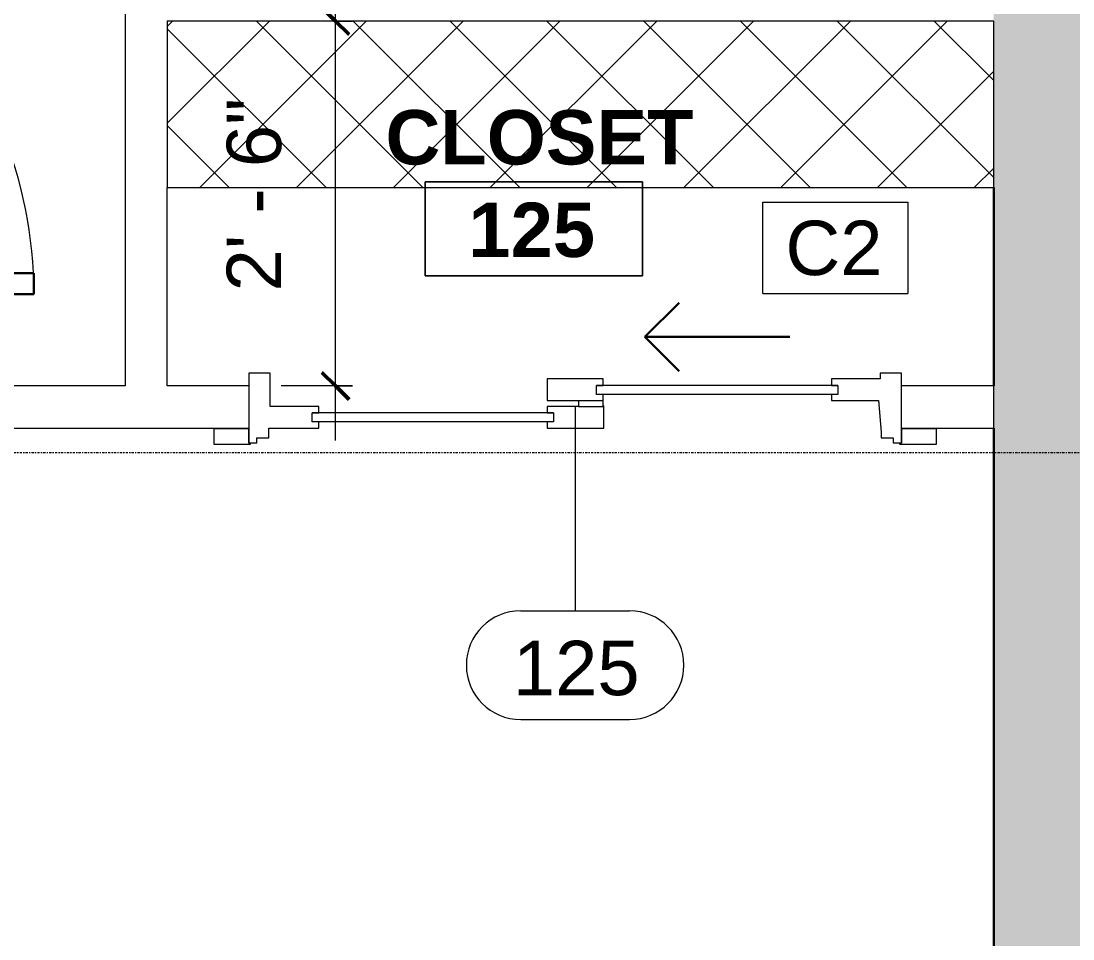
# Model space of a CAD drawing. Header units: inches. Extents: x -545 to 1083, y -2066 to -269.
# Drawn here: x 603.9 to 691, y -1841.7 to -1765.8 of the extents above; entities that cross this region are included whole.
import ezdxf

# ---------------------------------------------------------------- set-up
doc = ezdxf.new("R2010")
doc.units = ezdxf.units.IN
doc.header["$MEASUREMENT"] = 0
doc.linetypes.add('Dash Dot 3_16_', pattern=[0.3125, 0.1875, -0.0625, 0, -0.0625])
for name, color, linetype, lineweight in [('A-ANNO-DIMS', 211, 'Continuous', 9), ('A-ANNO-DIMS-48', 211, 'Continuous', 9), ('A-ANNO-KEYN', 231, 'Continuous', 9), ('A-ANNO-SYMB', 150, 'Continuous', 9), ('A-AREA-IDEN', 2, 'Continuous', 9), ('A-DETL-GENF', 92, 'Continuous', 9), ('A-DOOR', 31, 'Continuous', 18), ('A-DOOR-FRAM', 31, 'Continuous', 30), ('A-DOOR-GLAZ', 31, 'Continuous', 9), ('A-DOOR-IDEN', 31, 'Continuous', 9), ('A-DOOR-OPNG', 31, 'Continuous', 30), ('A-WALL', 113, 'Continuous', 18), ('A-WALL-PATT', 111, 'Continuous', 18), ('I-WALL', 2, 'Continuous', 18), ('Q-CASE', 31, 'Continuous', 9)]:
    doc.layers.add(name, color=color, linetype=linetype, lineweight=lineweight)
doc.styles.add('Arial', font='arial.ttf', dxfattribs={"height": 4.5})
doc.styles.add('Swis721 Lt BT', font='swissl.ttf', dxfattribs={"height": 4.5})
doc.styles.add('Swis721 Lt BT_B', font='', dxfattribs={"height": 4.5})
doc.styles.get('Swis721 Lt BT_B').set_extended_font_data('Swis721 Lt BT', bold=True)
doc.dimstyles.new('OTJ_-_3_32__Linear__1_2__Tolerance', dxfattribs={"dimscale": 12, "dimtxt": 4.748918, "dimasz": 0.1875, "dimexe": 0.375, "dimexo": 0.25, "dimgap": 0.25, "dimtad": 1, "dimdec": 1, "dimrnd": 0.5, "dimzin": 3, "dimdsep": 46, "dimlunit": 4, "dimtxsty": 'Swis721 Lt BT', "dimblk1": 'OBLIQUE', "dimblk2": 'OBLIQUE', "dimsah": 1, "dimcen": 0.09, "dimdle": 0.375, "dimazin": 0, "dimtfac": 1, "dimtdec": 4, "dimtix": 1, "dimtmove": 0, "dimatfit": 3, "dimfxl": 1, "dimtvp": 1, "dimfrac": 2, "dimtolj": 1, "dimtzin": 0, "dimarcsym": 2})

# ---------------------------------------------------------------- blocks, each defined once
blk = doc.blocks.new('Single Flush - D1 3_ X 8_  - NOT FR-6102448-1ST FLOOR - CONSTRUCTION')
at = {"layer": 'A-DOOR', "lineweight": 30}
for p, q in [((16.15625, 37.5625), (16.15625, 1.75)), ((17.90625, 37.5625), (16.15625, 37.5625)), ((17.90625, 1.75), (17.90625, 37.5625)), ((16.15625, 1.75), (17.90625, 1.75))]:
    blk.add_line(p, q, dxfattribs=at)
at = {"layer": 'A-DOOR', "lineweight": 9}
blk.add_arc((17.90625, 1.75), 35.8125, 90, 180.5, dxfattribs=at)
at = {"layer": 'A-DOOR-FRAM'}
for p, q in [((-20, -4), (-20, 1.75)), ((-20, 1.75), (-18, 1.75)), ((-18, -4), (-18, 1.75)), ((18.000004, -4), (18.000004, 1.75)), ((18.000004, 1.75), (20.000004, 1.75)), ((20.000004, -4), (20.000004, 1.75)), ((-20, -4), (-18, -4)), ((18.000004, -4), (20.000004, -4))]:
    blk.add_line(p, q, dxfattribs=at)
blk = doc.blocks.new('Door-Sliding-JELD-WEN-2_Panel-Stationary_Active-Wide_Stile-EpicVue - Not A Type - Load Type Catalog 4_6_-5760578-1ST FLOOR - CONSTRUCTION')
at = {"layer": 'A-DETL-GENF'}
for p, q in [((-26.859, 3.059), (-29.906, 3.059)), ((-29.906, 3.059), (-29.906, 1.799)), ((-27, 1.799), (-27, 2.979)), ((-27, 2.979), (-26.859, 2.979)), ((-26.335, 2.944), (-27, 2.944)), ((-27, 2.944), (-27, -2.803)), ((-26.859, 2.979), (-26.859, 3.059)), ((-26.335, 2.547), (-26.335, 2.944)), ((27, 2.946), (26.335, 2.946)), ((26.335, 2.946), (26.335, 2.55)), ((26.859, 3.059), (26.859, 2.979)), ((29.906, 3.059), (26.859, 3.059)), ((26.859, 2.979), (27, 2.979)), ((27, 2.979), (27, 1.799)), ((27, -2.802), (27, 2.946)), ((29.906, 1.799), (29.906, 3.059)), ((-29.906, 1.799), (-27, 1.799)), ((-25.335, 2.547), (-26.335, 2.547)), ((-25.335, 2.06), (-25.335, 2.547)), ((-25.108, -0.539), (-25.335, 2.06)), ((2.324, 1.742), (-2.375, 1.742)), ((-2.375, 1.742), (-2.375, -0.102)), ((2.324, 1.232), (2.324, 1.742)), ((21.198, 1.742), (21.198, 1.232)), ((25.334, 1.742), (21.198, 1.742)), ((26.335, 2.55), (25.334, 2.55)), ((25.334, 2.55), (25.334, 1.742)), ((27, 1.799), (29.906, 1.799)), ((1.781, 0.482), (1.781, 1.232)), ((1.781, 1.232), (2.324, 1.232)), ((21.198, 1.232), (21.754, 1.232)), ((21.754, 1.232), (21.754, 0.482)), ((2.312, 0.482), (1.781, 0.482)), ((2.312, -0.052), (2.312, 0.482)), ((21.754, 0.482), (21.208, 0.482)), ((21.208, 0.482), (21.208, -0.052)), ((-21.208, -0.539), (-25.108, -0.539)), ((-21.208, -1.049), (-21.208, -0.539)), ((-2.375, -0.102), (-2.319, -0.102)), ((-2.319, -0.052), (-2.319, -0.102)), ((-0.283, -0.052), (-2.319, -0.052)), ((-2.319, -0.102), (-2.319, -1.049)), ((-0.283, -0.539), (-2.319, -0.539)), ((-0.283, -0.539), (-0.283, -0.052)), ((-0.283, -0.052), (2.312, -0.052)), ((2.313, -0.539), (-0.283, -0.539)), ((2.313, -2.333), (2.313, -0.539)), ((21.208, -0.052), (25.25, -0.052)), ((25.25, -0.052), (25.25, -2.802)), ((-21.754, -1.799), (-21.754, -1.049)), ((-21.754, -1.049), (-21.208, -1.049)), ((-2.319, -1.049), (-1.781, -1.049)), ((-1.781, -1.049), (-1.781, -1.799)), ((-25.25, -2.803), (-25.25, -2.333)), ((-25.25, -2.333), (-21.224, -2.333)), ((-21.224, -1.799), (-21.754, -1.799)), ((-21.224, -2.333), (-21.224, -1.799)), ((-1.781, -1.799), (-2.311, -1.799)), ((-2.311, -1.799), (-2.311, -2.333)), ((-2.311, -2.333), (2.313, -2.333)), ((-27, -2.803), (-25.25, -2.803)), ((25.25, -2.802), (27, -2.802))]:
    blk.add_line(p, q, dxfattribs=at)
at = {"layer": 'A-DOOR-GLAZ'}
for p, q in [((1.781, 1.232), (21.754, 1.232)), ((1.781, 0.482), (21.754, 0.482)), ((-21.754, -1.049), (-1.781, -1.049)), ((-21.754, -1.799), (-1.781, -1.799))]:
    blk.add_line(p, q, dxfattribs=at)
at = {"layer": 'A-DOOR-OPNG'}
for p, q in [((-8.6, -2.986), (-5.771, -5.814)), ((-5.771, -5.814), (-17.771, -5.814)), ((-8.6, -8.643), (-5.771, -5.814))]:
    blk.add_line(p, q, dxfattribs=at)
blk = doc.blocks.new('CW Shelves _ Rails - Shelve Rail-5856740-1ST FLOOR - CONSTRUCTION')
at = {"layer": 'Q-CASE'}
h = blk.add_hatch(dxfattribs=at)
h.set_pattern_fill('FP_16', color=256, style=0, pattern_type=2)
h.set_pattern_definition([(45, (-614.047, 1763.396), (-4.006467, 4.006467), []), (135, (-614.047, 1763.396), (-4.006467, -4.006467), [])])
h.paths.add_polyline_path([(44.394, -16.142), (70.39, -16.142), (70.39, -2.362), (1.995, -2.362), (1.995, -16.142), (16.27, -16.142)], flags=0)
for p, q in [((70.39, -2.362), (1.995, -2.362)), ((1.995, -2.362), (1.995, -16.142)), ((70.39, -16.142), (70.39, -2.362)), ((1.995, -16.142), (70.39, -16.142))]:
    blk.add_line(p, q, dxfattribs=at)
blk = doc.blocks.new('Room Tag - Room Name and Number-3379422-1ST FLOOR - CONSTRUCTION')
at = {"layer": 'A-AREA-IDEN'}
for p, q in [((-0.1881, -0.1636), (-0.1881, -0.0018)), ((-0.1881, -0.0018), (0.1869, -0.0018)), ((0.1869, -0.0018), (-0.1881, -0.0018)), ((-0.1881, -0.0018), (-0.1881, -0.1636)), ((0.1869, -0.0018), (0.1869, -0.1636)), ((0.1869, -0.1636), (0.1869, -0.0018)), ((0.1869, -0.1636), (-0.1881, -0.1636)), ((-0.1881, -0.1636), (0.1869, -0.1636))]:
    blk.add_line(p, q, dxfattribs=at)
blk = doc.blocks.new('DIMBLOCK11-1ST FLOOR - CONSTRUCTION')
at = {"layer": 'A-ANNO-DIMS-48'}
for p, q in [((629.967, -1800.463), (629.967, -1761.259)), ((631.376, -1765.759), (625.467, -1765.759)), ((629.967, -1765.759), (631.376, -1765.759)), ((631.376, -1795.963), (625.467, -1795.963)), ((629.967, -1795.963), (631.376, -1795.963))]:
    blk.add_line(p, q, dxfattribs=at)
at = {"layer": 'A-ANNO-DIMS-48', "lineweight": 50}
for p, q in [((629.967, -1765.759), (628.842, -1764.634)), ((629.967, -1765.759), (631.092, -1766.884)), ((629.967, -1795.963), (628.842, -1794.838)), ((629.967, -1795.963), (631.092, -1797.088))]:
    blk.add_line(p, q, dxfattribs=at)
at = {"layer": 'A-ANNO-DIMS-48', "color": 0, "insert": (620.959, -1788.135), "char_height": 4.5, "width": 17.45793, "attachment_point": 1, "rotation": 90, "line_spacing_factor": 1.005062, "style": 'Swis721 Lt BT'}
blk.add_mtext('2\' - 6"', dxfattribs=at)
blk = doc.blocks.new('_Oblique')
at = {"color": 0, "linetype": 'ByBlock', "lineweight": -2}
blk.add_line((-0.5, -0.5), (0.5, 0.5), dxfattribs=at)
blk = doc.blocks.new('Keynote Tag - Keynote Number - Boxed-135510-1ST FLOOR - CONSTRUCTION')
at = {"layer": 'A-ANNO-KEYN'}
for p, q in [((-0.125, -0.0792), (-0.125, 0.0781)), ((-0.125, 0.0781), (0.125, 0.0781)), ((0.125, 0.0781), (0.125, -0.0792)), ((-0.125, -0.0792), (0.125, -0.0792))]:
    blk.add_line(p, q, dxfattribs=at)
blk = doc.blocks.new('Door Tag - Door Tag-41184-1ST FLOOR - CONSTRUCTION')
at = {"layer": 'A-DOOR-IDEN'}
for p, q in [((-0.09375, 0.09375), (0.09375, 0.09375)), ((-0.09375, -0.09375), (0.09375, -0.09375))]:
    blk.add_line(p, q, dxfattribs=at)
for centre, start, end in [((-0.09375, 0), 90, 270), ((0.09375, 0), 270, 90)]:
    blk.add_arc(centre, 0.09375, start, end, dxfattribs=at)

msp = doc.modelspace()

# ---------------------------------------------------------------- hatches: boundary and pattern name
at = {"layer": 'A-WALL-PATT', "lineweight": 9}
msp.add_hatch(color=7, dxfattribs=at).paths.add_polyline_path([(684.437, -1914.91), (696.437, -1914.91), (696.437, -1697.969), (684.437, -1697.969), (684.437, -1855.961)], flags=0)

# ---------------------------------------------------------------- linework, layer by layer
at = {"layer": 'A-ANNO-SYMB', "linetype": 'Dash Dot 3_16_'}
msp.add_line((568.238, -1801.458), (693.054, -1801.458), dxfattribs=at)
at = {"layer": 'A-DOOR-IDEN'}
msp.add_line((649.792, -1797.713), (649.792, -1814.567), dxfattribs=at)
at = {"layer": 'A-WALL'}
msp.add_line((684.437, -1799.463), (684.437, -1795.963), dxfattribs=at)
at = {"layer": 'I-WALL'}
for p, q in [((612.542, -1762.259), (612.542, -1795.963)), ((616.042, -1795.963), (616.042, -1779.538)), ((612.542, -1795.963), (569.196, -1795.963)), ((622.792, -1795.963), (616.042, -1795.963)), ((684.437, -1795.963), (676.792, -1795.963)), ((558.946, -1799.463), (622.792, -1799.463)), ((676.792, -1799.463), (684.437, -1799.463))]:
    msp.add_line(p, q, dxfattribs=at)
at = {"layer": 'I-WALL', "color": 8, "lineweight": 30}
for p, q in [((684.437, -1779.538), (684.437, -1795.963)), ((684.437, -1799.463), (684.437, -1914.91))]:
    msp.add_line(p, q, dxfattribs=at)

# ---------------------------------------------------------------- block references
at = {"layer": 'A-ANNO-KEYN', "xscale": 47.99999999999997, "yscale": 47.99999999999997, "zscale": 47.99999999999997}
msp.add_blockref('Keynote Tag - Keynote Number - Boxed-135510-1ST FLOOR - CONSTRUCTION', (671.34, -1784.511), dxfattribs=at)
at = {"layer": 'A-AREA-IDEN', "xscale": 47.99999999999997, "yscale": 47.99999999999997, "zscale": 47.99999999999997}
msp.add_blockref('Room Tag - Room Name and Number-3379422-1ST FLOOR - CONSTRUCTION', (646.406, -1778.989), dxfattribs=at)
at = {"layer": 'A-DOOR'}
for name, p, rotation in [('Single Flush - D1 3_ X 8_  - NOT FR-6102448-1ST FLOOR - CONSTRUCTION', (567.446, -1770.463), 269.9999999999999), ('Door-Sliding-JELD-WEN-2_Panel-Stationary_Active-Wide_Stile-EpicVue - Not A Type - Load Type Catalog 4_6_-5760578-1ST FLOOR - CONSTRUCTION', (649.792, -1797.713), 180)]:
    msp.add_blockref(name, p, dxfattribs=dict(at, rotation=rotation))
at = {"layer": 'A-DOOR-IDEN', "xscale": 47.99999999999997, "yscale": 47.99999999999997, "zscale": 47.99999999999997}
msp.add_blockref('Door Tag - Door Tag-41184-1ST FLOOR - CONSTRUCTION', (649.792, -1819.067), dxfattribs=at)
at = {"layer": 'Q-CASE'}
msp.add_blockref('CW Shelves _ Rails - Shelve Rail-5856740-1ST FLOOR - CONSTRUCTION', (614.047, -1763.396), dxfattribs=at)

# ---------------------------------------------------------------- texts
at = {"layer": 'A-ANNO-KEYN', "insert": (667.197, -1782.285), "char_height": 4.5, "width": 9.8475, "attachment_point": 1, "style": 'Arial'}
msp.add_mtext('C2', dxfattribs=at)
at = {"layer": 'A-AREA-IDEN', "char_height": 4.5, "attachment_point": 1, "style": 'Swis721 Lt BT_B'}
for s, insert, width in [('CLOSET', (634.099, -1773.131), 29.694), ('125', (640.958, -1780.79), 12.726)]:
    msp.add_mtext(s, dxfattribs=dict(at, insert=insert, width=width))
at = {"layer": 'A-DOOR-IDEN', "insert": (644.641, -1817.056), "char_height": 4.5, "width": 12.2715, "attachment_point": 1, "style": 'Swis721 Lt BT'}
msp.add_mtext('125', dxfattribs=at)

# ---------------------------------------------------------------- dimensions: what is measured, and where the dimension line sits
at = {"layer": 'A-ANNO-DIMS'}
dim = msp.add_linear_dim(base=(629.967, -1765.759), p1=(628.376, -1795.963), p2=(628.376, -1765.759), angle=90, dimstyle='OTJ_-_3_32__Linear__1_2__Tolerance', override={"dimpost": '<>', "dimfxl": 30.203931}, dxfattribs=at)
dim.commit()
dim.dimension.update_dxf_attribs({"geometry": 'DIMBLOCK11-1ST FLOOR - CONSTRUCTION', "text_midpoint": (624.654, -1780.861)})

doc.saveas('drawing.dxf')
